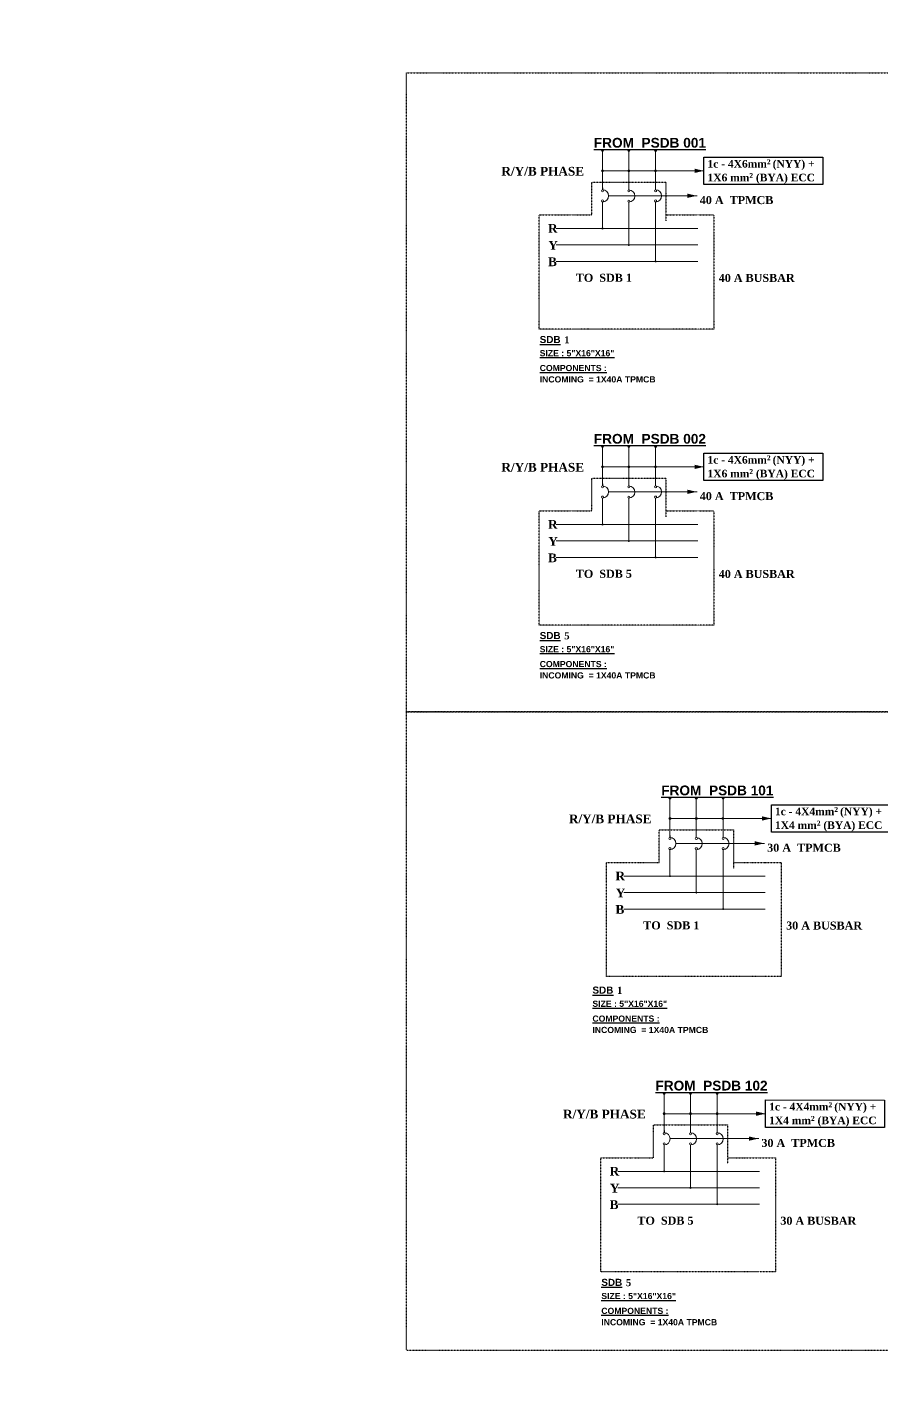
# Model space of a CAD drawing. Header units: inches. Extents: x -12 to 20935469, y -1604 to 24729220.
# Drawn here: x 20832374 to 20833000, y 24640421 to 24641410 of the extents above; entities that cross this region are included whole.
import ezdxf

# ---------------------------------------------------------------- set-up
doc = ezdxf.new("R2010")
doc.units = ezdxf.units.IN
doc.header["$LTSCALE"] = 0.03
doc.header["$MEASUREMENT"] = 0
doc.header["$PDMODE"] = 32
doc.header["$PDSIZE"] = 15
for name, pattern in [('DASHDOT', [1, 0.5, -0.25, 0, -0.25]), ('DASHDOTX2', [2, 1, -0.5, 0, -0.5]), ('DOT', [0.25, 0, -0.25])]:
    doc.linetypes.add(name, pattern=pattern)
for name, color, linetype, lineweight in [('CIRCUIT', 7, 'Continuous', 0), ('CKT-CABLE', 3, 'Continuous', 9), ('ELECT', 8, 'Continuous', 0), ('Hatch', 253, 'Continuous', 15), ('Power pts', 6, 'DASHDOTX2', 25), ('SB', 1, 'DASHDOT', 30)]:
    doc.layers.add(name, color=color, linetype=linetype, lineweight=lineweight)
for name, color, linetype in [('FDB', 5, 'Continuous'), ('TEXT', 7, 'Continuous'), ('w', 188, 'DOT')]:
    doc.layers.add(name, color=color, linetype=linetype)
doc.styles.get("Standard").update_dxf_attribs({"font": 'timesbd.ttf'})
doc.dimstyles.new('arch grid', dxfattribs={"dimtxt": 250, "dimasz": 100, "dimexe": 10, "dimexo": 10, "dimgap": 0.09, "dimtad": 0, "dimdec": 0, "dimzin": 0, "dimdsep": 46, "dimtxsty": 'Standard', "dimblk": 'DOT', "dimcen": 50, "dimdle": 50, "dimclrd": 256, "dimclre": 256, "dimadec": 0, "dimazin": 0, "dimtfac": 1, "dimtdec": 0, "dimtofl": 0, "dimtmove": 0, "dimatfit": 3, "dimldrblk": 'DOT', "dimfxl": 200, "dimfxlon": 1, "dimtolj": 1, "dimtzin": 0, "dimlwd": -1, "dimlwe": -1, "dimarcsym": 1})

# ---------------------------------------------------------------- blocks, each defined once
blk = doc.blocks.new('_Oblique')
at = {"color": 0, "linetype": 'ByBlock', "lineweight": -2}
blk.add_line((-0.5, -0.5), (0.5, 0.5), dxfattribs=at)
blk = doc.blocks.new('*D363')
at = {"ltscale": 50, "transparency": 16777216}
for p, q in [((3479.24, 24649574.13), (3479.24, 24649400.75)), ((3479.42, 24649524.13), (3469.24, 24649524.13)), ((3479.42, 24649400.75), (3469.24, 24649400.75)), ((3479.24, 24649400.75), (3479.24, 8350.74))]:
    blk.add_line(p, q, dxfattribs=at)
at = {"layer": 'Defpoints', "color": 0, "ltscale": 50, "transparency": 16777216}
for p in [(20846678.15, 24649524.13), (3479.24, 24649400.75), (20846678.15, 24649400.75)]:
    blk.add_point(p, dxfattribs=at)
at = {"ltscale": 50, "transparency": 16777216, "xscale": 100, "yscale": 100, "zscale": 100}
for p, rotation in [((3479.24, 24649524.13), 90), ((3479.24, 24649400.75), 270)]:
    blk.add_blockref('_Oblique', p, dxfattribs=dict(at, rotation=rotation))
at = {"color": 0, "ltscale": 50, "transparency": 16777216, "insert": (3479.24, 3397.61), "char_height": 250, "attachment_point": 5, "rotation": 90}
blk.add_mtext('\\A1;{\\H8.57143x;300mm}', dxfattribs=at)
blk = doc.blocks.new('_Dot')
at = {"color": 0, "linetype": 'ByBlock', "lineweight": -2}
blk.add_line((-0.5, 0), (-1, 0), dxfattribs=at)
at = {"color": 0, "linetype": 'ByBlock', "const_width": 0.5}
blk.add_lwpolyline([(-0.25, 0, 1), (0.25, 0, 1)], format="xyb", close=True, dxfattribs=at)

msp = doc.modelspace()

# ---------------------------------------------------------------- hatches: boundary and pattern name
at = {"layer": 'CIRCUIT'}
h = msp.add_hatch(color=256, dxfattribs=at)
h.dxf.hatch_style = 1
h.paths.add_polyline_path([(20832796.09, 24641319.86), (20832794.6, 24641319.86, 1)])
h.paths.add_polyline_path([(20832795.34, 24641320.61, 0.414214), (20832794.6, 24641319.86), (20832795.34, 24641319.86)])
h.paths.add_polyline_path([(20832795.34, 24641320.61), (20832795.34, 24641319.86), (20832796.09, 24641319.86, 0.414214)])
h = msp.add_hatch(color=256, dxfattribs=at)
h.dxf.hatch_style = 1
h.paths.add_polyline_path([(20832815.4, 24641319.86), (20832813.91, 24641319.86, 1)])
h.paths.add_polyline_path([(20832814.66, 24641320.61, 0.414214), (20832813.91, 24641319.86), (20832814.66, 24641319.86)])
h.paths.add_polyline_path([(20832814.66, 24641320.61), (20832814.66, 24641319.86), (20832815.4, 24641319.86, 0.414214)])
h = msp.add_hatch(color=256, dxfattribs=at)
h.dxf.hatch_style = 1
h.paths.add_polyline_path([(20832835, 24641319.86), (20832833.51, 24641319.86, 1)])
h.paths.add_polyline_path([(20832834.25, 24641320.61, 0.414214), (20832833.51, 24641319.86), (20832834.25, 24641319.86)])
h.paths.add_polyline_path([(20832834.25, 24641320.61), (20832834.25, 24641319.86), (20832835, 24641319.86, 0.414214)])
h = msp.add_hatch(color=256, dxfattribs=at)
h.dxf.hatch_style = 1
h.paths.add_polyline_path([(20832796.09, 24641305.02), (20832794.6, 24641305.02, 1)])
h.paths.add_polyline_path([(20832795.34, 24641305.76, 0.414214), (20832794.6, 24641305.02), (20832795.34, 24641305.02)])
h.paths.add_polyline_path([(20832795.34, 24641305.76), (20832795.34, 24641305.02), (20832796.09, 24641305.02, 0.414214)])
h = msp.add_hatch(color=256, dxfattribs=at)
h.dxf.hatch_style = 1
h.paths.add_polyline_path([(20832834.86, 24641305.02), (20832833.37, 24641305.02, 1)])
h.paths.add_polyline_path([(20832834.11, 24641305.76, 0.414214), (20832833.37, 24641305.02), (20832834.11, 24641305.02)])
h.paths.add_polyline_path([(20832834.11, 24641305.76), (20832834.11, 24641305.02), (20832834.86, 24641305.02, 0.414214)])
h = msp.add_hatch(color=256, dxfattribs=at)
h.dxf.hatch_style = 1
h.paths.add_polyline_path([(20832796.09, 24641262.71), (20832794.6, 24641262.71, 1)])
h.paths.add_polyline_path([(20832795.34, 24641263.45, 0.414214), (20832794.6, 24641262.71), (20832795.34, 24641262.71)])
h.paths.add_polyline_path([(20832795.34, 24641263.45), (20832795.34, 24641262.71), (20832796.09, 24641262.71, 0.414214)])
h = msp.add_hatch(color=256, dxfattribs=at)
h.dxf.hatch_style = 1
h.paths.add_polyline_path([(20832815.4, 24641250.68), (20832813.91, 24641250.68, 1)])
h.paths.add_polyline_path([(20832814.66, 24641251.43, 0.414214), (20832813.91, 24641250.68), (20832814.66, 24641250.68)])
h.paths.add_polyline_path([(20832814.66, 24641251.43), (20832814.66, 24641250.68), (20832815.4, 24641250.68, 0.414214)])
h = msp.add_hatch(color=256, dxfattribs=at)
h.dxf.hatch_style = 1
h.paths.add_polyline_path([(20832835, 24641238.66), (20832833.51, 24641238.66, 1)])
h.paths.add_polyline_path([(20832834.25, 24641239.4, 0.414214), (20832833.51, 24641238.66), (20832834.25, 24641238.66)])
h.paths.add_polyline_path([(20832834.25, 24641239.4), (20832834.25, 24641238.66), (20832835, 24641238.66, 0.414214)])
h = msp.add_hatch(color=256, dxfattribs=at)
h.dxf.hatch_style = 1
h.paths.add_polyline_path([(20832796.09, 24641102.93), (20832794.6, 24641102.93, 1)])
h.paths.add_polyline_path([(20832795.34, 24641103.67, 0.414214), (20832794.6, 24641102.93), (20832795.34, 24641102.93)])
h.paths.add_polyline_path([(20832795.34, 24641103.67), (20832795.34, 24641102.93), (20832796.09, 24641102.93, 0.414214)])
h = msp.add_hatch(color=256, dxfattribs=at)
h.dxf.hatch_style = 1
h.paths.add_polyline_path([(20832815.4, 24641102.93), (20832813.91, 24641102.93, 1)])
h.paths.add_polyline_path([(20832814.66, 24641103.67, 0.414214), (20832813.91, 24641102.93), (20832814.66, 24641102.93)])
h.paths.add_polyline_path([(20832814.66, 24641103.67), (20832814.66, 24641102.93), (20832815.4, 24641102.93, 0.414214)])
h = msp.add_hatch(color=256, dxfattribs=at)
h.dxf.hatch_style = 1
h.paths.add_polyline_path([(20832835, 24641102.93), (20832833.51, 24641102.93, 1)])
h.paths.add_polyline_path([(20832834.25, 24641103.67, 0.414214), (20832833.51, 24641102.93), (20832834.25, 24641102.93)])
h.paths.add_polyline_path([(20832834.25, 24641103.67), (20832834.25, 24641102.93), (20832835, 24641102.93, 0.414214)])
h = msp.add_hatch(color=256, dxfattribs=at)
h.dxf.hatch_style = 1
h.paths.add_polyline_path([(20832796.09, 24641088.08), (20832794.6, 24641088.08, 1)])
h.paths.add_polyline_path([(20832795.34, 24641088.83, 0.414214), (20832794.6, 24641088.08), (20832795.34, 24641088.08)])
h.paths.add_polyline_path([(20832795.34, 24641088.83), (20832795.34, 24641088.08), (20832796.09, 24641088.08, 0.414214)])
h = msp.add_hatch(color=256, dxfattribs=at)
h.dxf.hatch_style = 1
h.paths.add_polyline_path([(20832834.86, 24641088.08), (20832833.37, 24641088.08, 1)])
h.paths.add_polyline_path([(20832834.11, 24641088.83, 0.414214), (20832833.37, 24641088.08), (20832834.11, 24641088.08)])
h.paths.add_polyline_path([(20832834.11, 24641088.83), (20832834.11, 24641088.08), (20832834.86, 24641088.08, 0.414214)])
h = msp.add_hatch(color=256, dxfattribs=at)
h.dxf.hatch_style = 1
h.paths.add_polyline_path([(20832796.09, 24641045.77), (20832794.6, 24641045.77, 1)])
h.paths.add_polyline_path([(20832795.34, 24641046.52, 0.414214), (20832794.6, 24641045.77), (20832795.34, 24641045.77)])
h.paths.add_polyline_path([(20832795.34, 24641046.52), (20832795.34, 24641045.77), (20832796.09, 24641045.77, 0.414214)])
h = msp.add_hatch(color=256, dxfattribs=at)
h.dxf.hatch_style = 1
h.paths.add_polyline_path([(20832815.4, 24641033.75), (20832813.91, 24641033.75, 1)])
h.paths.add_polyline_path([(20832814.66, 24641034.49, 0.414214), (20832813.91, 24641033.75), (20832814.66, 24641033.75)])
h.paths.add_polyline_path([(20832814.66, 24641034.49), (20832814.66, 24641033.75), (20832815.4, 24641033.75, 0.414214)])
h = msp.add_hatch(color=256, dxfattribs=at)
h.dxf.hatch_style = 1
h.paths.add_polyline_path([(20832835, 24641021.72), (20832833.51, 24641021.72, 1)])
h.paths.add_polyline_path([(20832834.25, 24641022.47, 0.414214), (20832833.51, 24641021.72), (20832834.25, 24641021.72)])
h.paths.add_polyline_path([(20832834.25, 24641022.47), (20832834.25, 24641021.72), (20832835, 24641021.72, 0.414214)])
h = msp.add_hatch(color=256, dxfattribs=at)
h.dxf.hatch_style = 1
h.paths.add_polyline_path([(20832845.48, 24640845.27), (20832843.99, 24640845.27, 1)])
h.paths.add_polyline_path([(20832844.74, 24640846.02, 0.414214), (20832843.99, 24640845.27), (20832844.74, 24640845.27)])
h.paths.add_polyline_path([(20832844.74, 24640846.02), (20832844.74, 24640845.27), (20832845.48, 24640845.27, 0.414214)])
h = msp.add_hatch(color=256, dxfattribs=at)
h.dxf.hatch_style = 1
h.paths.add_polyline_path([(20832864.79, 24640845.27), (20832863.3, 24640845.27, 1)])
h.paths.add_polyline_path([(20832864.05, 24640846.02, 0.414214), (20832863.3, 24640845.27), (20832864.05, 24640845.27)])
h.paths.add_polyline_path([(20832864.05, 24640846.02), (20832864.05, 24640845.27), (20832864.79, 24640845.27, 0.414214)])
h = msp.add_hatch(color=256, dxfattribs=at)
h.dxf.hatch_style = 1
h.paths.add_polyline_path([(20832884.39, 24640845.27), (20832882.9, 24640845.27, 1)])
h.paths.add_polyline_path([(20832883.65, 24640846.02, 0.414214), (20832882.9, 24640845.27), (20832883.65, 24640845.27)])
h.paths.add_polyline_path([(20832883.65, 24640846.02), (20832883.65, 24640845.27), (20832884.39, 24640845.27, 0.414214)])
h = msp.add_hatch(color=256, dxfattribs=at)
h.dxf.hatch_style = 1
h.paths.add_polyline_path([(20832845.48, 24640830.42), (20832843.99, 24640830.42, 1)])
h.paths.add_polyline_path([(20832844.74, 24640831.17, 0.414214), (20832843.99, 24640830.42), (20832844.74, 24640830.42)])
h.paths.add_polyline_path([(20832844.74, 24640831.17), (20832844.74, 24640830.42), (20832845.48, 24640830.42, 0.414214)])
h = msp.add_hatch(color=256, dxfattribs=at)
h.dxf.hatch_style = 1
h.paths.add_polyline_path([(20832884.25, 24640830.42), (20832882.76, 24640830.42, 1)])
h.paths.add_polyline_path([(20832883.51, 24640831.17, 0.414214), (20832882.76, 24640830.42), (20832883.51, 24640830.42)])
h.paths.add_polyline_path([(20832883.51, 24640831.17), (20832883.51, 24640830.42), (20832884.25, 24640830.42, 0.414214)])
h = msp.add_hatch(color=256, dxfattribs=at)
h.dxf.hatch_style = 1
h.paths.add_polyline_path([(20832845.48, 24640788.12), (20832843.99, 24640788.12, 1)])
h.paths.add_polyline_path([(20832844.74, 24640788.86, 0.414214), (20832843.99, 24640788.12), (20832844.74, 24640788.12)])
h.paths.add_polyline_path([(20832844.74, 24640788.86), (20832844.74, 24640788.12), (20832845.48, 24640788.12, 0.414214)])
h = msp.add_hatch(color=256, dxfattribs=at)
h.dxf.hatch_style = 1
h.paths.add_polyline_path([(20832864.79, 24640776.09), (20832863.3, 24640776.09, 1)])
h.paths.add_polyline_path([(20832864.05, 24640776.83, 0.414214), (20832863.3, 24640776.09), (20832864.05, 24640776.09)])
h.paths.add_polyline_path([(20832864.05, 24640776.83), (20832864.05, 24640776.09), (20832864.79, 24640776.09, 0.414214)])
h = msp.add_hatch(color=256, dxfattribs=at)
h.dxf.hatch_style = 1
h.paths.add_polyline_path([(20832884.39, 24640764.06), (20832882.9, 24640764.06, 1)])
h.paths.add_polyline_path([(20832883.65, 24640764.81, 0.414214), (20832882.9, 24640764.06), (20832883.65, 24640764.06)])
h.paths.add_polyline_path([(20832883.65, 24640764.81), (20832883.65, 24640764.06), (20832884.39, 24640764.06, 0.414214)])
h = msp.add_hatch(color=256, dxfattribs=at)
h.dxf.hatch_style = 1
h.paths.add_polyline_path([(20832841.22, 24640628.92), (20832839.73, 24640628.92, 1)])
h.paths.add_polyline_path([(20832840.48, 24640629.67, 0.414214), (20832839.73, 24640628.92), (20832840.48, 24640628.92)])
h.paths.add_polyline_path([(20832840.48, 24640629.67), (20832840.48, 24640628.92), (20832841.22, 24640628.92, 0.414214)])
h = msp.add_hatch(color=256, dxfattribs=at)
h.dxf.hatch_style = 1
h.paths.add_polyline_path([(20832860.53, 24640628.92), (20832859.04, 24640628.92, 1)])
h.paths.add_polyline_path([(20832859.79, 24640629.67, 0.414214), (20832859.04, 24640628.92), (20832859.79, 24640628.92)])
h.paths.add_polyline_path([(20832859.79, 24640629.67), (20832859.79, 24640628.92), (20832860.53, 24640628.92, 0.414214)])
h = msp.add_hatch(color=256, dxfattribs=at)
h.dxf.hatch_style = 1
h.paths.add_polyline_path([(20832880.13, 24640628.92), (20832878.64, 24640628.92, 1)])
h.paths.add_polyline_path([(20832879.39, 24640629.67, 0.414214), (20832878.64, 24640628.92), (20832879.39, 24640628.92)])
h.paths.add_polyline_path([(20832879.39, 24640629.67), (20832879.39, 24640628.92), (20832880.13, 24640628.92, 0.414214)])
h = msp.add_hatch(color=256, dxfattribs=at)
h.dxf.hatch_style = 1
h.paths.add_polyline_path([(20832841.22, 24640614.08), (20832839.73, 24640614.08, 1)])
h.paths.add_polyline_path([(20832840.48, 24640614.82, 0.414214), (20832839.73, 24640614.08), (20832840.48, 24640614.08)])
h.paths.add_polyline_path([(20832840.48, 24640614.82), (20832840.48, 24640614.08), (20832841.22, 24640614.08, 0.414214)])
h = msp.add_hatch(color=256, dxfattribs=at)
h.dxf.hatch_style = 1
h.paths.add_polyline_path([(20832879.99, 24640614.08), (20832878.5, 24640614.08, 1)])
h.paths.add_polyline_path([(20832879.25, 24640614.82, 0.414214), (20832878.5, 24640614.08), (20832879.25, 24640614.08)])
h.paths.add_polyline_path([(20832879.25, 24640614.82), (20832879.25, 24640614.08), (20832879.99, 24640614.08, 0.414214)])
h = msp.add_hatch(color=256, dxfattribs=at)
h.dxf.hatch_style = 1
h.paths.add_polyline_path([(20832841.22, 24640571.77), (20832839.73, 24640571.77, 1)])
h.paths.add_polyline_path([(20832840.48, 24640572.51, 0.414214), (20832839.73, 24640571.77), (20832840.48, 24640571.77)])
h.paths.add_polyline_path([(20832840.48, 24640572.51), (20832840.48, 24640571.77), (20832841.22, 24640571.77, 0.414214)])
h = msp.add_hatch(color=256, dxfattribs=at)
h.dxf.hatch_style = 1
h.paths.add_polyline_path([(20832860.53, 24640559.74), (20832859.04, 24640559.74, 1)])
h.paths.add_polyline_path([(20832859.79, 24640560.49, 0.414214), (20832859.04, 24640559.74), (20832859.79, 24640559.74)])
h.paths.add_polyline_path([(20832859.79, 24640560.49), (20832859.79, 24640559.74), (20832860.53, 24640559.74, 0.414214)])
h = msp.add_hatch(color=256, dxfattribs=at)
h.dxf.hatch_style = 1
h.paths.add_polyline_path([(20832880.13, 24640547.72), (20832878.64, 24640547.72, 1)])
h.paths.add_polyline_path([(20832879.39, 24640548.46, 0.414214), (20832878.64, 24640547.72), (20832879.39, 24640547.72)])
h.paths.add_polyline_path([(20832879.39, 24640548.46), (20832879.39, 24640547.72), (20832880.13, 24640547.72, 0.414214)])
at = {"layer": 'Hatch'}
h = msp.add_hatch(dxfattribs=at)
h.set_pattern_fill('ANSI31', color=256, scale=10.802334)
h.set_pattern_definition([(45, (20966497.3816, 24694345.0125), (-0.95480045, 0.95480045), [])])
h.paths.add_polyline_path([(20832796.09, 24641319.86), (20832794.6, 24641319.86, 1)])
h.paths.add_polyline_path([(20832795.34, 24641320.61), (20832795.34, 24641319.86), (20832796.09, 24641319.86, 0.414214)])
h.paths.add_polyline_path([(20832795.34, 24641320.61, 0.414214), (20832794.6, 24641319.86), (20832795.34, 24641319.86)])
h = msp.add_hatch(dxfattribs=at)
h.set_pattern_fill('ANSI31', color=256, scale=10.802334)
h.set_pattern_definition([(45, (20966516.6943, 24694345.0125), (-0.95480045, 0.95480045), [])])
h.paths.add_polyline_path([(20832815.4, 24641319.86), (20832813.91, 24641319.86, 1)])
h.paths.add_polyline_path([(20832814.66, 24641320.61), (20832814.66, 24641319.86), (20832815.4, 24641319.86, 0.414214)])
h.paths.add_polyline_path([(20832814.66, 24641320.61, 0.414214), (20832813.91, 24641319.86), (20832814.66, 24641319.86)])
h = msp.add_hatch(dxfattribs=at)
h.set_pattern_fill('ANSI31', color=256, scale=10.802334)
h.set_pattern_definition([(45, (20966536.292, 24694345.0125), (-0.95480045, 0.95480045), [])])
h.paths.add_polyline_path([(20832835, 24641319.86), (20832833.51, 24641319.86, 1)])
h.paths.add_polyline_path([(20832834.25, 24641320.61), (20832834.25, 24641319.86), (20832835, 24641319.86, 0.414214)])
h.paths.add_polyline_path([(20832834.25, 24641320.61, 0.414214), (20832833.51, 24641319.86), (20832834.25, 24641319.86)])
h = msp.add_hatch(dxfattribs=at)
h.set_pattern_fill('ANSI31', color=256, scale=10.802334)
h.set_pattern_definition([(45, (20966497.3816, 24694330.1653), (-0.95480045, 0.95480045), [])])
h.paths.add_polyline_path([(20832796.09, 24641305.02), (20832794.6, 24641305.02, 1)])
h.paths.add_polyline_path([(20832795.34, 24641305.76), (20832795.34, 24641305.02), (20832796.09, 24641305.02, 0.414214)])
h.paths.add_polyline_path([(20832795.34, 24641305.76, 0.414214), (20832794.6, 24641305.02), (20832795.34, 24641305.02)])
h = msp.add_hatch(color=256, dxfattribs=at)
h.dxf.hatch_style = 1
h.paths.add_polyline_path([(20832815.4, 24641305.02), (20832813.91, 24641305.02, 1)])
h.paths.add_polyline_path([(20832814.66, 24641305.76, 0.414214), (20832813.91, 24641305.02), (20832814.66, 24641305.02)])
h.paths.add_polyline_path([(20832814.66, 24641305.76), (20832814.66, 24641305.02), (20832815.4, 24641305.02, 0.414214)])
h = msp.add_hatch(dxfattribs=at)
h.set_pattern_fill('ANSI31', color=256, scale=10.802334)
h.set_pattern_definition([(45, (20966516.6943, 24694330.1653), (-0.95480045, 0.95480045), [])])
h.paths.add_polyline_path([(20832815.4, 24641305.02), (20832813.91, 24641305.02, 1)])
h.paths.add_polyline_path([(20832814.66, 24641305.76), (20832814.66, 24641305.02), (20832815.4, 24641305.02, 0.414214)])
h.paths.add_polyline_path([(20832814.66, 24641305.76, 0.414214), (20832813.91, 24641305.02), (20832814.66, 24641305.02)])
h = msp.add_hatch(dxfattribs=at)
h.set_pattern_fill('ANSI31', color=256, scale=10.802334)
h.set_pattern_definition([(45, (20966536.1508, 24694330.1653), (-0.95480045, 0.95480045), [])])
h.paths.add_polyline_path([(20832834.86, 24641305.02), (20832833.37, 24641305.02, 1)])
h.paths.add_polyline_path([(20832834.11, 24641305.76), (20832834.11, 24641305.02), (20832834.86, 24641305.02, 0.414214)])
h.paths.add_polyline_path([(20832834.11, 24641305.76, 0.414214), (20832833.37, 24641305.02), (20832834.11, 24641305.02)])
h = msp.add_hatch(dxfattribs=at)
h.set_pattern_fill('ANSI31', color=256, scale=10.802334)
h.set_pattern_definition([(45, (20966497.3816, 24694128.0771), (-0.95480045, 0.95480045), [])])
h.paths.add_polyline_path([(20832796.09, 24641102.93), (20832794.6, 24641102.93, 1)])
h.paths.add_polyline_path([(20832795.34, 24641103.67), (20832795.34, 24641102.93), (20832796.09, 24641102.93, 0.414214)])
h.paths.add_polyline_path([(20832795.34, 24641103.67, 0.414214), (20832794.6, 24641102.93), (20832795.34, 24641102.93)])
h = msp.add_hatch(dxfattribs=at)
h.set_pattern_fill('ANSI31', color=256, scale=10.802334)
h.set_pattern_definition([(45, (20966516.6943, 24694128.0771), (-0.95480045, 0.95480045), [])])
h.paths.add_polyline_path([(20832815.4, 24641102.93), (20832813.91, 24641102.93, 1)])
h.paths.add_polyline_path([(20832814.66, 24641103.67), (20832814.66, 24641102.93), (20832815.4, 24641102.93, 0.414214)])
h.paths.add_polyline_path([(20832814.66, 24641103.67, 0.414214), (20832813.91, 24641102.93), (20832814.66, 24641102.93)])
h = msp.add_hatch(dxfattribs=at)
h.set_pattern_fill('ANSI31', color=256, scale=10.802334)
h.set_pattern_definition([(45, (20966536.292, 24694128.0771), (-0.95480045, 0.95480045), [])])
h.paths.add_polyline_path([(20832835, 24641102.93), (20832833.51, 24641102.93, 1)])
h.paths.add_polyline_path([(20832834.25, 24641103.67), (20832834.25, 24641102.93), (20832835, 24641102.93, 0.414214)])
h.paths.add_polyline_path([(20832834.25, 24641103.67, 0.414214), (20832833.51, 24641102.93), (20832834.25, 24641102.93)])
h = msp.add_hatch(dxfattribs=at)
h.set_pattern_fill('ANSI31', color=256, scale=10.802334)
h.set_pattern_definition([(45, (20966497.3816, 24694113.2299), (-0.95480045, 0.95480045), [])])
h.paths.add_polyline_path([(20832796.09, 24641088.08), (20832794.6, 24641088.08, 1)])
h.paths.add_polyline_path([(20832795.34, 24641088.83), (20832795.34, 24641088.08), (20832796.09, 24641088.08, 0.414214)])
h.paths.add_polyline_path([(20832795.34, 24641088.83, 0.414214), (20832794.6, 24641088.08), (20832795.34, 24641088.08)])
h = msp.add_hatch(color=256, dxfattribs=at)
h.dxf.hatch_style = 1
h.paths.add_polyline_path([(20832815.4, 24641088.08), (20832813.91, 24641088.08, 1)])
h.paths.add_polyline_path([(20832814.66, 24641088.83, 0.414214), (20832813.91, 24641088.08), (20832814.66, 24641088.08)])
h.paths.add_polyline_path([(20832814.66, 24641088.83), (20832814.66, 24641088.08), (20832815.4, 24641088.08, 0.414214)])
h = msp.add_hatch(dxfattribs=at)
h.set_pattern_fill('ANSI31', color=256, scale=10.802334)
h.set_pattern_definition([(45, (20966516.6943, 24694113.2299), (-0.95480045, 0.95480045), [])])
h.paths.add_polyline_path([(20832815.4, 24641088.08), (20832813.91, 24641088.08, 1)])
h.paths.add_polyline_path([(20832814.66, 24641088.83), (20832814.66, 24641088.08), (20832815.4, 24641088.08, 0.414214)])
h.paths.add_polyline_path([(20832814.66, 24641088.83, 0.414214), (20832813.91, 24641088.08), (20832814.66, 24641088.08)])
h = msp.add_hatch(dxfattribs=at)
h.set_pattern_fill('ANSI31', color=256, scale=10.802334)
h.set_pattern_definition([(45, (20966536.1508, 24694113.2299), (-0.95480045, 0.95480045), [])])
h.paths.add_polyline_path([(20832834.86, 24641088.08), (20832833.37, 24641088.08, 1)])
h.paths.add_polyline_path([(20832834.11, 24641088.83), (20832834.11, 24641088.08), (20832834.86, 24641088.08, 0.414214)])
h.paths.add_polyline_path([(20832834.11, 24641088.83, 0.414214), (20832833.37, 24641088.08), (20832834.11, 24641088.08)])
h = msp.add_hatch(dxfattribs=at)
h.set_pattern_fill('ANSI31', color=256, scale=10.802334)
h.set_pattern_definition([(45, (20966546.775, 24693870.4202), (-0.95480045, 0.95480045), [])])
h.paths.add_polyline_path([(20832845.48, 24640845.27), (20832843.99, 24640845.27, 1)])
h.paths.add_polyline_path([(20832844.74, 24640846.02), (20832844.74, 24640845.27), (20832845.48, 24640845.27, 0.414214)])
h.paths.add_polyline_path([(20832844.74, 24640846.02, 0.414214), (20832843.99, 24640845.27), (20832844.74, 24640845.27)])
h = msp.add_hatch(dxfattribs=at)
h.set_pattern_fill('ANSI31', color=256, scale=10.802334)
h.set_pattern_definition([(45, (20966566.0877, 24693870.4202), (-0.95480045, 0.95480045), [])])
h.paths.add_polyline_path([(20832864.79, 24640845.27), (20832863.3, 24640845.27, 1)])
h.paths.add_polyline_path([(20832864.05, 24640846.02), (20832864.05, 24640845.27), (20832864.79, 24640845.27, 0.414214)])
h.paths.add_polyline_path([(20832864.05, 24640846.02, 0.414214), (20832863.3, 24640845.27), (20832864.05, 24640845.27)])
h = msp.add_hatch(dxfattribs=at)
h.set_pattern_fill('ANSI31', color=256, scale=10.802334)
h.set_pattern_definition([(45, (20966585.6855, 24693870.4202), (-0.95480045, 0.95480045), [])])
h.paths.add_polyline_path([(20832884.39, 24640845.27), (20832882.9, 24640845.27, 1)])
h.paths.add_polyline_path([(20832883.65, 24640846.02), (20832883.65, 24640845.27), (20832884.39, 24640845.27, 0.414214)])
h.paths.add_polyline_path([(20832883.65, 24640846.02, 0.414214), (20832882.9, 24640845.27), (20832883.65, 24640845.27)])
h = msp.add_hatch(dxfattribs=at)
h.set_pattern_fill('ANSI31', color=256, scale=10.802334)
h.set_pattern_definition([(45, (20966546.775, 24693855.573), (-0.95480045, 0.95480045), [])])
h.paths.add_polyline_path([(20832845.48, 24640830.42), (20832843.99, 24640830.42, 1)])
h.paths.add_polyline_path([(20832844.74, 24640831.17), (20832844.74, 24640830.42), (20832845.48, 24640830.42, 0.414214)])
h.paths.add_polyline_path([(20832844.74, 24640831.17, 0.414214), (20832843.99, 24640830.42), (20832844.74, 24640830.42)])
h = msp.add_hatch(color=256, dxfattribs=at)
h.dxf.hatch_style = 1
h.paths.add_polyline_path([(20832864.79, 24640830.42), (20832863.3, 24640830.42, 1)])
h.paths.add_polyline_path([(20832864.05, 24640831.17, 0.414214), (20832863.3, 24640830.42), (20832864.05, 24640830.42)])
h.paths.add_polyline_path([(20832864.05, 24640831.17), (20832864.05, 24640830.42), (20832864.79, 24640830.42, 0.414214)])
h = msp.add_hatch(dxfattribs=at)
h.set_pattern_fill('ANSI31', color=256, scale=10.802334)
h.set_pattern_definition([(45, (20966566.0877, 24693855.573), (-0.95480045, 0.95480045), [])])
h.paths.add_polyline_path([(20832864.79, 24640830.42), (20832863.3, 24640830.42, 1)])
h.paths.add_polyline_path([(20832864.05, 24640831.17), (20832864.05, 24640830.42), (20832864.79, 24640830.42, 0.414214)])
h.paths.add_polyline_path([(20832864.05, 24640831.17, 0.414214), (20832863.3, 24640830.42), (20832864.05, 24640830.42)])
h = msp.add_hatch(dxfattribs=at)
h.set_pattern_fill('ANSI31', color=256, scale=10.802334)
h.set_pattern_definition([(45, (20966585.5443, 24693855.573), (-0.95480045, 0.95480045), [])])
h.paths.add_polyline_path([(20832884.25, 24640830.42), (20832882.76, 24640830.42, 1)])
h.paths.add_polyline_path([(20832883.51, 24640831.17), (20832883.51, 24640830.42), (20832884.25, 24640830.42, 0.414214)])
h.paths.add_polyline_path([(20832883.51, 24640831.17, 0.414214), (20832882.76, 24640830.42), (20832883.51, 24640830.42)])
h = msp.add_hatch(dxfattribs=at)
h.set_pattern_fill('ANSI31', color=256, scale=10.802334)
h.set_pattern_definition([(45, (20966542.5147, 24693654.0733), (-0.95480045, 0.95480045), [])])
h.paths.add_polyline_path([(20832841.22, 24640628.92), (20832839.73, 24640628.92, 1)])
h.paths.add_polyline_path([(20832840.48, 24640629.67), (20832840.48, 24640628.92), (20832841.22, 24640628.92, 0.414214)])
h.paths.add_polyline_path([(20832840.48, 24640629.67, 0.414214), (20832839.73, 24640628.92), (20832840.48, 24640628.92)])
h = msp.add_hatch(dxfattribs=at)
h.set_pattern_fill('ANSI31', color=256, scale=10.802334)
h.set_pattern_definition([(45, (20966561.8274, 24693654.0733), (-0.95480045, 0.95480045), [])])
h.paths.add_polyline_path([(20832860.53, 24640628.92), (20832859.04, 24640628.92, 1)])
h.paths.add_polyline_path([(20832859.79, 24640629.67), (20832859.79, 24640628.92), (20832860.53, 24640628.92, 0.414214)])
h.paths.add_polyline_path([(20832859.79, 24640629.67, 0.414214), (20832859.04, 24640628.92), (20832859.79, 24640628.92)])
h = msp.add_hatch(dxfattribs=at)
h.set_pattern_fill('ANSI31', color=256, scale=10.802334)
h.set_pattern_definition([(45, (20966581.4252, 24693654.0733), (-0.95480045, 0.95480045), [])])
h.paths.add_polyline_path([(20832880.13, 24640628.92), (20832878.64, 24640628.92, 1)])
h.paths.add_polyline_path([(20832879.39, 24640629.67), (20832879.39, 24640628.92), (20832880.13, 24640628.92, 0.414214)])
h.paths.add_polyline_path([(20832879.39, 24640629.67, 0.414214), (20832878.64, 24640628.92), (20832879.39, 24640628.92)])
h = msp.add_hatch(dxfattribs=at)
h.set_pattern_fill('ANSI31', color=256, scale=10.802334)
h.set_pattern_definition([(45, (20966542.5147, 24693639.226), (-0.95480045, 0.95480045), [])])
h.paths.add_polyline_path([(20832841.22, 24640614.08), (20832839.73, 24640614.08, 1)])
h.paths.add_polyline_path([(20832840.48, 24640614.82), (20832840.48, 24640614.08), (20832841.22, 24640614.08, 0.414214)])
h.paths.add_polyline_path([(20832840.48, 24640614.82, 0.414214), (20832839.73, 24640614.08), (20832840.48, 24640614.08)])
h = msp.add_hatch(color=256, dxfattribs=at)
h.dxf.hatch_style = 1
h.paths.add_polyline_path([(20832860.53, 24640614.08), (20832859.04, 24640614.08, 1)])
h.paths.add_polyline_path([(20832859.79, 24640614.82, 0.414214), (20832859.04, 24640614.08), (20832859.79, 24640614.08)])
h.paths.add_polyline_path([(20832859.79, 24640614.82), (20832859.79, 24640614.08), (20832860.53, 24640614.08, 0.414214)])
h = msp.add_hatch(dxfattribs=at)
h.set_pattern_fill('ANSI31', color=256, scale=10.802334)
h.set_pattern_definition([(45, (20966561.8274, 24693639.226), (-0.95480045, 0.95480045), [])])
h.paths.add_polyline_path([(20832860.53, 24640614.08), (20832859.04, 24640614.08, 1)])
h.paths.add_polyline_path([(20832859.79, 24640614.82), (20832859.79, 24640614.08), (20832860.53, 24640614.08, 0.414214)])
h.paths.add_polyline_path([(20832859.79, 24640614.82, 0.414214), (20832859.04, 24640614.08), (20832859.79, 24640614.08)])
h = msp.add_hatch(dxfattribs=at)
h.set_pattern_fill('ANSI31', color=256, scale=10.802334)
h.set_pattern_definition([(45, (20966581.284, 24693639.226), (-0.95480045, 0.95480045), [])])
h.paths.add_polyline_path([(20832879.99, 24640614.08), (20832878.5, 24640614.08, 1)])
h.paths.add_polyline_path([(20832879.25, 24640614.82), (20832879.25, 24640614.08), (20832879.99, 24640614.08, 0.414214)])
h.paths.add_polyline_path([(20832879.25, 24640614.82, 0.414214), (20832878.5, 24640614.08), (20832879.25, 24640614.08)])

# ---------------------------------------------------------------- linework, layer by layer
at = {"layer": 'CIRCUIT'}
for p, q in [((20832795.34, 24641319.86), (20832795.34, 24641291.11)), ((20832814.66, 24641319.86), (20832814.66, 24641291.04)), ((20832834.25, 24641319.86), (20832834.25, 24641291.11)), ((20832795.34, 24641282.17), (20832795.34, 24641262.71)), ((20832814.66, 24641282.1), (20832814.66, 24641250.68)), ((20832834.25, 24641282.17), (20832834.25, 24641238.66)), ((20832795.34, 24641102.93), (20832795.34, 24641074.17)), ((20832814.66, 24641102.93), (20832814.66, 24641074.1)), ((20832834.25, 24641102.93), (20832834.25, 24641074.17)), ((20832795.34, 24641065.24), (20832795.34, 24641045.77)), ((20832814.66, 24641065.17), (20832814.66, 24641033.75)), ((20832834.25, 24641065.24), (20832834.25, 24641021.72)), ((20832844.74, 24640845.27), (20832844.74, 24640816.51)), ((20832864.05, 24640845.27), (20832864.05, 24640816.44)), ((20832883.65, 24640845.27), (20832883.65, 24640816.51)), ((20832844.74, 24640807.58), (20832844.74, 24640788.12)), ((20832864.05, 24640807.51), (20832864.05, 24640776.09)), ((20832883.65, 24640807.58), (20832883.65, 24640764.06)), ((20832840.48, 24640628.92), (20832840.48, 24640600.17)), ((20832859.79, 24640628.92), (20832859.79, 24640600.1)), ((20832879.39, 24640628.92), (20832879.39, 24640600.17)), ((20832840.48, 24640591.23), (20832840.48, 24640571.77)), ((20832859.79, 24640591.16), (20832859.79, 24640559.74)), ((20832879.39, 24640591.23), (20832879.39, 24640547.72))]:
    msp.add_line(p, q, dxfattribs=at)
for centre in [(20832814.66, 24641305.02), (20832795.34, 24641290.36), (20832814.66, 24641290.29), (20832834.25, 24641290.36), (20832795.34, 24641282.92), (20832814.66, 24641282.85), (20832834.25, 24641282.92), (20832814.66, 24641088.08), (20832795.34, 24641073.43), (20832814.66, 24641073.36), (20832834.25, 24641073.43), (20832795.34, 24641065.98), (20832814.66, 24641065.91), (20832834.25, 24641065.98), (20832864.05, 24640830.42), (20832844.74, 24640815.77), (20832864.05, 24640815.7), (20832883.65, 24640815.77), (20832844.74, 24640808.32), (20832864.05, 24640808.25), (20832883.65, 24640808.32), (20832859.79, 24640614.08), (20832840.48, 24640599.42), (20832859.79, 24640599.35), (20832879.39, 24640599.42), (20832840.48, 24640591.98), (20832859.79, 24640591.91), (20832879.39, 24640591.98)]:
    msp.add_circle(centre, 0.744, dxfattribs=at)
for centre, start in [((20832795.27, 24641286.64), 270.92808), ((20832814.58, 24641286.57), 270.92808), ((20832834.18, 24641286.64), 270.9215), ((20832795.27, 24641069.7), 270.92808), ((20832814.58, 24641069.63), 270.92808), ((20832834.18, 24641069.7), 270.9215), ((20832844.66, 24640812.05), 270.92808), ((20832863.98, 24640811.98), 270.92808), ((20832883.57, 24640812.05), 270.9215), ((20832840.4, 24640595.7), 270.92808), ((20832859.72, 24640595.63), 270.92808), ((20832879.31, 24640595.7), 270.9215)]:
    msp.add_arc(centre, 4.47, start, 89.07192, dxfattribs=at)
at = {"layer": 'CKT-CABLE'}
for p, q in [((20832795.34, 24641305.02), (20832869.57, 24641305.02)), ((20832799.74, 24641286.72), (20832864.61, 24641286.72)), ((20832795.34, 24641088.08), (20832869.57, 24641088.08)), ((20832799.74, 24641069.78), (20832864.61, 24641069.78)), ((20832844.74, 24640830.42), (20832918.96, 24640830.42)), ((20832849.13, 24640812.13), (20832914, 24640812.13)), ((20832840.48, 24640614.08), (20832914.7, 24640614.08)), ((20832844.87, 24640595.78), (20832909.74, 24640595.78))]:
    msp.add_line(p, q, dxfattribs=at)
for points in [[(20832869.6, 24641305.02, 0, 3.14, 0), (20832862.73, 24641305.02, 3.14, 3.14, 0)], [(20832864.33, 24641286.74, 0, 3.14, 0), (20832857.46, 24641286.74, 3.14, 3.14, 0)], [(20832869.6, 24641088.08, 0, 3.14, 0), (20832862.73, 24641088.08, 3.14, 3.14, 0)], [(20832864.33, 24641069.8, 0, 3.14, 0), (20832857.46, 24641069.8, 3.14, 3.14, 0)], [(20832918.99, 24640830.42, 0, 3.14, 0), (20832912.12, 24640830.42, 3.14, 3.14, 0)], [(20832913.73, 24640812.15, 0, 3.14, 0), (20832906.86, 24640812.15, 3.14, 3.14, 0)], [(20832914.73, 24640614.08, 0, 3.14, 0), (20832907.86, 24640614.08, 3.14, 3.14, 0)], [(20832909.47, 24640595.8, 0, 3.14, 0), (20832902.6, 24640595.8, 3.14, 3.14, 0)]]:
    msp.add_lwpolyline(points, format="xyseb", dxfattribs=at)
at = {"layer": 'Defpoints'}
for p, q in [((20832795.34, 24641292.58), (20832795.34, 24641291.11)), ((20832795.34, 24641075.65), (20832795.34, 24641074.17)), ((20832844.74, 24640817.99), (20832844.74, 24640816.51)), ((20832840.48, 24640601.64), (20832840.48, 24640600.17))]:
    msp.add_line(p, q, dxfattribs=at)
at = {"layer": 'ELECT', "color": 5, "linetype": 'ByBlock', "lineweight": 0, "ltscale": 10}
for p, q in [((20832761.49, 24641262.71), (20832772.65, 24641262.71)), ((20832772.65, 24641262.71), (20832784.68, 24641262.71)), ((20832784.68, 24641262.71), (20832853.86, 24641262.71)), ((20832853.86, 24641262.71), (20832865.18, 24641262.71)), ((20832761.49, 24641250.68), (20832772.65, 24641250.68)), ((20832772.65, 24641250.68), (20832784.68, 24641250.68)), ((20832784.68, 24641250.68), (20832853.86, 24641250.68)), ((20832853.86, 24641250.68), (20832865.18, 24641250.68)), ((20832761.49, 24641238.66), (20832772.65, 24641238.66)), ((20832772.65, 24641238.66), (20832784.68, 24641238.66)), ((20832784.68, 24641238.66), (20832853.86, 24641238.66)), ((20832853.86, 24641238.66), (20832865.18, 24641238.66)), ((20832761.49, 24641045.77), (20832772.65, 24641045.77)), ((20832772.65, 24641045.77), (20832784.68, 24641045.77)), ((20832784.68, 24641045.77), (20832853.86, 24641045.77)), ((20832853.86, 24641045.77), (20832865.18, 24641045.77)), ((20832761.49, 24641033.75), (20832772.65, 24641033.75)), ((20832772.65, 24641033.75), (20832784.68, 24641033.75)), ((20832784.68, 24641033.75), (20832853.86, 24641033.75)), ((20832853.86, 24641033.75), (20832865.18, 24641033.75)), ((20832761.49, 24641021.72), (20832772.65, 24641021.72)), ((20832772.65, 24641021.72), (20832784.68, 24641021.72)), ((20832784.68, 24641021.72), (20832853.86, 24641021.72)), ((20832853.86, 24641021.72), (20832865.18, 24641021.72)), ((20832810.88, 24640788.12), (20832822.04, 24640788.12)), ((20832822.04, 24640788.12), (20832834.07, 24640788.12)), ((20832834.07, 24640788.12), (20832903.25, 24640788.12)), ((20832903.25, 24640788.12), (20832914.57, 24640788.12)), ((20832810.88, 24640776.09), (20832822.04, 24640776.09)), ((20832822.04, 24640776.09), (20832834.07, 24640776.09)), ((20832834.07, 24640776.09), (20832903.25, 24640776.09)), ((20832903.25, 24640776.09), (20832914.57, 24640776.09)), ((20832810.88, 24640764.06), (20832822.04, 24640764.06)), ((20832822.04, 24640764.06), (20832834.07, 24640764.06)), ((20832834.07, 24640764.06), (20832903.25, 24640764.06)), ((20832903.25, 24640764.06), (20832914.57, 24640764.06)), ((20832806.62, 24640571.77), (20832817.78, 24640571.77)), ((20832817.78, 24640571.77), (20832829.81, 24640571.77)), ((20832829.81, 24640571.77), (20832898.99, 24640571.77)), ((20832898.99, 24640571.77), (20832910.31, 24640571.77)), ((20832806.62, 24640559.74), (20832817.78, 24640559.74)), ((20832817.78, 24640559.74), (20832829.81, 24640559.74)), ((20832829.81, 24640559.74), (20832898.99, 24640559.74)), ((20832898.99, 24640559.74), (20832910.31, 24640559.74)), ((20832806.62, 24640547.72), (20832817.78, 24640547.72)), ((20832817.78, 24640547.72), (20832829.81, 24640547.72)), ((20832829.81, 24640547.72), (20832898.99, 24640547.72)), ((20832898.99, 24640547.72), (20832910.31, 24640547.72))]:
    msp.add_line(p, q, dxfattribs=at)
at = {"layer": 'Hatch'}
for centre in [(20832795.34, 24641319.86), (20832814.66, 24641319.86), (20832834.25, 24641319.86), (20832795.34, 24641305.02), (20832834.11, 24641305.02), (20832795.34, 24641102.93), (20832814.66, 24641102.93), (20832834.25, 24641102.93), (20832795.34, 24641088.08), (20832834.11, 24641088.08), (20832844.74, 24640845.27), (20832864.05, 24640845.27), (20832883.65, 24640845.27), (20832844.74, 24640830.42), (20832883.51, 24640830.42), (20832840.48, 24640628.92), (20832859.79, 24640628.92), (20832879.39, 24640628.92), (20832840.48, 24640614.08), (20832879.25, 24640614.08)]:
    msp.add_circle(centre, 0.744, dxfattribs=at)
at = {"layer": 'Power pts'}
for points in [[(20832787.54, 24641272.78), (20832787.54, 24641296.78), (20832841.77, 24641296.78), (20832841.77, 24641268.19)], [(20832772.65, 24641189.08), (20832748.98, 24641189.08), (20832748.98, 24641272.78), (20832772.65, 24641272.78)], [(20832772.65, 24641272.78), (20832784.68, 24641272.78)], [(20832784.68, 24641272.78), (20832787.54, 24641272.78)], [(20832841.77, 24641272.78), (20832853.86, 24641272.78)], [(20832853.86, 24641272.78), (20832865.18, 24641272.78)], [(20832865.18, 24641272.78), (20832876.85, 24641272.78), (20832876.85, 24641189.08), (20832865.18, 24641189.08)], [(20832784.68, 24641189.08), (20832772.65, 24641189.08)], [(20832853.86, 24641189.08), (20832784.68, 24641189.08)], [(20832865.18, 24641189.08), (20832853.86, 24641189.08)], [(20832787.54, 24641055.84), (20832787.54, 24641079.84), (20832841.77, 24641079.84), (20832841.77, 24641051.26)], [(20832772.65, 24640972.15), (20832748.98, 24640972.15), (20832748.98, 24641055.84), (20832772.65, 24641055.84)], [(20832772.65, 24641055.84), (20832784.68, 24641055.84)], [(20832784.68, 24641055.84), (20832787.54, 24641055.84)], [(20832841.77, 24641055.84), (20832853.86, 24641055.84)], [(20832853.86, 24641055.84), (20832865.18, 24641055.84)], [(20832865.18, 24641055.84), (20832876.85, 24641055.84), (20832876.85, 24640972.15), (20832865.18, 24640972.15)], [(20832784.68, 24640972.15), (20832772.65, 24640972.15)], [(20832853.86, 24640972.15), (20832784.68, 24640972.15)], [(20832865.18, 24640972.15), (20832853.86, 24640972.15)], [(20832836.93, 24640798.19), (20832836.93, 24640822.19), (20832891.16, 24640822.19), (20832891.16, 24640793.6)], [(20832822.04, 24640714.49), (20832798.37, 24640714.49), (20832798.37, 24640798.19), (20832822.04, 24640798.19)], [(20832822.04, 24640798.19), (20832834.07, 24640798.19)], [(20832834.07, 24640798.19), (20832836.93, 24640798.19)], [(20832891.16, 24640798.19), (20832903.25, 24640798.19)], [(20832903.25, 24640798.19), (20832914.57, 24640798.19)], [(20832914.57, 24640798.19), (20832926.25, 24640798.19), (20832926.25, 24640714.49), (20832914.57, 24640714.49)], [(20832834.07, 24640714.49), (20832822.04, 24640714.49)], [(20832903.25, 24640714.49), (20832834.07, 24640714.49)], [(20832914.57, 24640714.49), (20832903.25, 24640714.49)], [(20832832.67, 24640581.84), (20832832.67, 24640605.84), (20832886.9, 24640605.84), (20832886.9, 24640577.25)], [(20832817.78, 24640498.14), (20832794.11, 24640498.14), (20832794.11, 24640581.84), (20832817.78, 24640581.84)], [(20832817.78, 24640581.84), (20832829.81, 24640581.84)], [(20832829.81, 24640581.84), (20832832.67, 24640581.84)], [(20832886.9, 24640581.84), (20832898.99, 24640581.84)], [(20832898.99, 24640581.84), (20832910.31, 24640581.84)], [(20832910.31, 24640581.84), (20832921.99, 24640581.84), (20832921.99, 24640498.14), (20832910.31, 24640498.14)], [(20832829.81, 24640498.14), (20832817.78, 24640498.14)], [(20832898.99, 24640498.14), (20832829.81, 24640498.14)], [(20832910.31, 24640498.14), (20832898.99, 24640498.14)]]:
    msp.add_lwpolyline(points, dxfattribs=at)
at = {"layer": 'SB', "color": 1, "linetype": 'ByBlock', "lineweight": -2}
for points in [[(20832869.6, 24641315.05), (20832956.82, 24641315), (20832956.82, 24641294.95), (20832869.6, 24641294.99)], [(20832869.6, 24641098.11), (20832956.82, 24641098.07), (20832956.82, 24641078.01), (20832869.6, 24641078.05)], [(20832918.99, 24640840.45), (20833006.22, 24640840.41), (20833006.22, 24640820.35), (20832918.99, 24640820.4)], [(20832914.73, 24640624.11), (20833001.96, 24640624.06), (20833001.96, 24640604.01), (20832914.73, 24640604.05)]]:
    msp.add_lwpolyline(points, close=True, dxfattribs=at)
at = {"layer": 'w'}
msp.add_lwpolyline([(20834438.55, 24640908.63), (20832651.71, 24640908.63), (20832651.71, 24641376.73), (20834438.55, 24641376.73)], dxfattribs=at)
msp.add_lwpolyline([(20832651.71, 24640908.63), (20833844.88, 24640908.63), (20833844.88, 24640440.54), (20832651.71, 24640440.54)], close=True, dxfattribs=at)

# ---------------------------------------------------------------- texts
at = {"layer": 'FDB', "color": 3, "attachment_point": 1}
for s, insert, char_height, width in [('{\\fArial|b1|i0|c0|p34;\\LFROM  PSDB 001}', (20832788.98, 24641329.15), 7.1503, 320.2943), ('{\\fArial|b1|i0|c0|p34;\\LSDB }', (20832749.34, 24641183.99), 5.1916, 100.7568), ('1', (20832767.32, 24641183.81), 5.19, 100.7568), ('{\\fArial|b1|i0|c0|p34;\\LSIZE : 5"X16"X16"}', (20832749.34, 24641173.66), 4.5275, 59.2051), ('{\\fArial|b1|i0|c0|p34;\\LCOMPONENTS :}', (20832749.34, 24641162.77), 4.5275, 86.2919), ('{\\fArial|b1|i0|c0|p34;INCOMING  = 1X40A TPMCB   }', (20832749.34, 24641154.46), 4.5275, 254.7657), ('{\\fArial|b1|i0|c0|p34;\\LFROM  PSDB 002}', (20832788.98, 24641112.21), 7.1503, 320.2943), ('{\\fArial|b1|i0|c0|p34;\\LSDB }', (20832749.34, 24640967.06), 5.1916, 100.7568), ('5', (20832767.32, 24640966.87), 5.19, 100.7568), ('{\\fArial|b1|i0|c0|p34;\\LSIZE : 5"X16"X16"}', (20832749.34, 24640956.72), 4.5275, 59.2051), ('{\\fArial|b1|i0|c0|p34;\\LCOMPONENTS :}', (20832749.34, 24640945.83), 4.5275, 86.2919), ('{\\fArial|b1|i0|c0|p34;INCOMING  = 1X40A TPMCB   }', (20832749.34, 24640937.53), 4.5275, 254.7657), ('{\\fArial|b1|i0|c0|p34;\\LFROM  PSDB 101}', (20832838.37, 24640854.55), 7.1503, 320.2943), ('{\\fArial|b1|i0|c0|p34;\\LSDB }', (20832787.96, 24640707.23), 5.1916, 100.7568), ('1', (20832805.94, 24640707.05), 5.19, 100.7568), ('{\\fArial|b1|i0|c0|p34;\\LSIZE : 5"X16"X16"}', (20832787.96, 24640696.9), 4.5275, 59.2051), ('{\\fArial|b1|i0|c0|p34;\\LCOMPONENTS :}', (20832787.96, 24640686.01), 4.5275, 86.2919), ('{\\fArial|b1|i0|c0|p34;INCOMING  = 1X40A TPMCB   }', (20832787.96, 24640677.71), 4.5275, 254.7657), ('{\\fArial|b1|i0|c0|p34;\\LFROM  PSDB 102}', (20832834.11, 24640638.21), 7.1503, 320.2943), ('{\\fArial|b1|i0|c0|p34;\\LSDB }', (20832794.47, 24640493.05), 5.1916, 100.7568), ('5', (20832812.45, 24640492.87), 5.19, 100.7568), ('{\\fArial|b1|i0|c0|p34;\\LSIZE : 5"X16"X16"}', (20832794.47, 24640482.72), 4.5275, 59.2051), ('{\\fArial|b1|i0|c0|p34;\\LCOMPONENTS :}', (20832794.47, 24640471.83), 4.5275, 86.2919), ('{\\fArial|b1|i0|c0|p34;INCOMING  = 1X40A TPMCB   }', (20832794.47, 24640463.52), 4.5275, 254.7657)]:
    msp.add_mtext(s, dxfattribs=dict(at, insert=insert, char_height=char_height, width=width))
at = {"layer": 'TEXT', "color": 0, "char_height": 5.5714, "width": 251.3301, "attachment_point": 1}
for s, insert in [('1c - 4X6mm{\\H1.0833x;²\\fMS Shell Dlg 2|b0|i0|c0|p0;\\H0.65385x; }(NYY) +\\P1X6 mm{\\H1.0833x;²} (BYA) ECC', (20832872.25, 24641313.41)), ('1c - 4X6mm{\\H1.0833x;²\\fMS Shell Dlg 2|b0|i0|c0|p0;\\H0.65385x; }(NYY) +\\P1X6 mm{\\H1.0833x;²} (BYA) ECC', (20832872.25, 24641096.48)), ('1c - 4X4mm{\\H1.0833x;²\\fMS Shell Dlg 2|b0|i0|c0|p0;\\H0.65385x; }(NYY) +\\P1X4 mm{\\H1.0833x;²} (BYA) ECC', (20832921.64, 24640838.82)), ('1c - 4X4mm{\\H1.0833x;²\\fMS Shell Dlg 2|b0|i0|c0|p0;\\H0.65385x; }(NYY) +\\P1X4 mm{\\H1.0833x;²} (BYA) ECC', (20832917.38, 24640622.47))]:
    msp.add_mtext(s, dxfattribs=dict(at, insert=insert))
at = {"layer": 'TEXT', "width": 63786.5102, "attachment_point": 1}
for s, insert, char_height in [('R/Y/B PHASE', (20832721.3, 24641307.92), 6.4138), ('40 A  TPMCB', (20832866.57, 24641286.51), 5.8655), ('R', (20832755.45, 24641266.05), 6.41), ('Y', (20832755.65, 24641253.62), 6.41), ('B', (20832755.45, 24641241.56), 6.41), ('TO  SDB 1', (20832775.77, 24641229.59), 5.865), ('40 A BUSBAR', (20832880.45, 24641229.48), 5.8655), ('R/Y/B PHASE', (20832721.3, 24641090.98), 6.4138), ('40 A  TPMCB', (20832866.57, 24641069.57), 5.8655), ('R', (20832755.45, 24641049.12), 6.41), ('Y', (20832755.65, 24641036.68), 6.41), ('B', (20832755.45, 24641024.62), 6.41), ('TO  SDB 5', (20832775.77, 24641012.66), 5.865), ('40 A BUSBAR', (20832880.45, 24641012.54), 5.8655), ('R/Y/B PHASE', (20832770.7, 24640833.32), 6.4138), ('30 A  TPMCB', (20832915.96, 24640811.91), 5.8655), ('R', (20832804.85, 24640791.46), 6.41), ('Y', (20832805.04, 24640779.02), 6.41), ('B', (20832804.85, 24640766.96), 6.41), ('TO  SDB 1', (20832825.16, 24640755), 5.865), ('30 A BUSBAR', (20832929.84, 24640754.88), 5.8655), ('R/Y/B PHASE', (20832766.44, 24640616.98), 6.4138), ('30 A  TPMCB', (20832911.7, 24640595.57), 5.8655), ('R', (20832800.59, 24640575.11), 6.41), ('Y', (20832800.78, 24640562.68), 6.41), ('B', (20832800.59, 24640550.62), 6.41), ('TO  SDB 5', (20832820.9, 24640538.66), 5.865), ('30 A BUSBAR', (20832925.58, 24640538.54), 5.8655)]:
    msp.add_mtext(s, dxfattribs=dict(at, insert=insert, char_height=char_height))

# ---------------------------------------------------------------- dimensions: what is measured, and where the dimension line sits
at = {"ltscale": 50}
dim = msp.add_linear_dim(base=(3479.24, 24649400.75), p1=(20846678.15, 24649524.13), p2=(20846678.15, 24649400.75), angle=90, text='{\\H8.57143x;300mm}', dimstyle='arch grid', override={"dimblk1": 'Oblique', "dimblk2": 'Oblique', "dimsah": 1, "dimfxl": 0.18}, dxfattribs=at)
dim.commit()
dim.dimension.update_dxf_attribs({"geometry": '*D363', "text_midpoint": (3479.24, 3397.61), "dimtype": 160})

doc.saveas('drawing.dxf')
